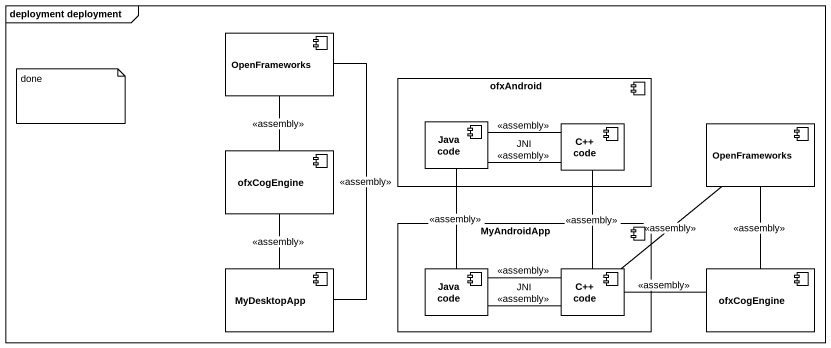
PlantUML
@startuml
mainframe deployment deployment
component OpenFrameworks
component ofxAndroid {
  component "Java code" as Java_code
  component "C++ code" as C_code
}
component ofxCogEngine
component "OpenFrameworks" as OpenFrameworks_2
component MyAndroidApp {
  component "Java code" as Java_code_2
  component "C++ code" as C_code_2
}
component MyDesktopApp
component "ofxCogEngine" as ofxCogEngine_2
ofxCogEngine -up- OpenFrameworks : <<assembly>>
Java_code -right- C_code : <<assembly>>
C_code -left- Java_code : JNI\n<<assembly>>
MyDesktopApp -up- OpenFrameworks : <<assembly>>
MyDesktopApp -up- ofxCogEngine : <<assembly>>
Java_code_2 -up- Java_code : <<assembly>>
Java_code_2 -right- C_code_2 : <<assembly>>
C_code_2 -up- C_code : <<assembly>>
C_code_2 -up- OpenFrameworks_2 : <<assembly>>
C_code_2 -left- Java_code_2 : JNI\n<<assembly>>
ofxCogEngine_2 -up- OpenFrameworks_2 : <<assembly>>
ofxCogEngine_2 -left- C_code_2 : <<assembly>>
note as N1
  done
end note
@enduml
